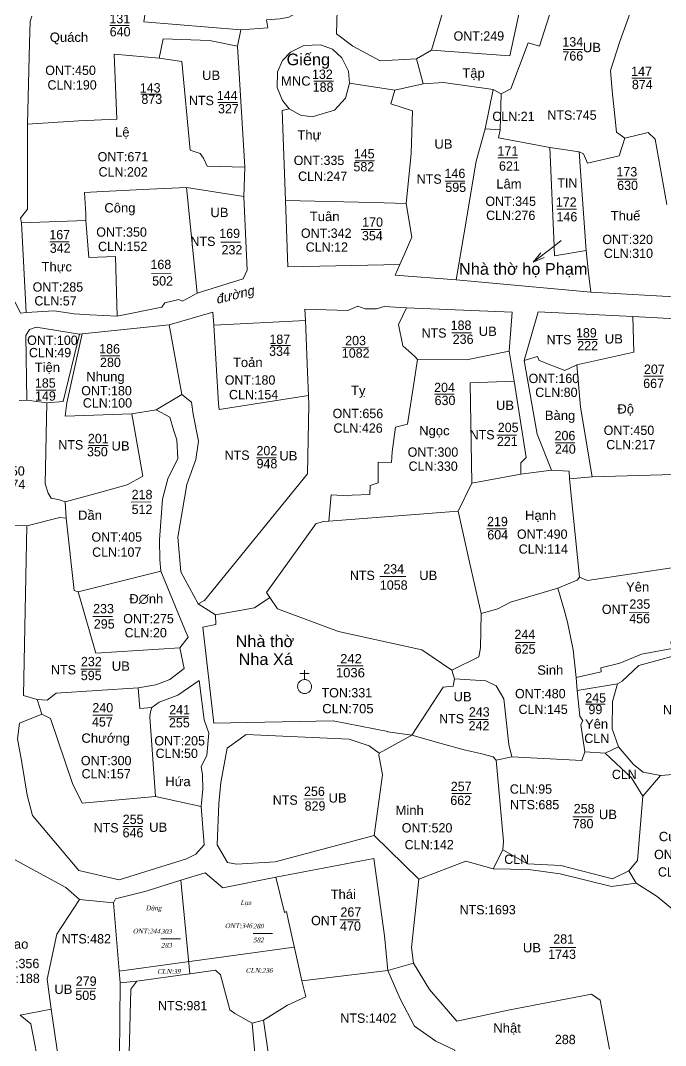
# Model space of a CAD drawing. Header units: metres. Extents: x 584732 to 606137, y 2257469 to 2286410.
# Drawn here: x 605566.5 to 605704.8, y 2285846.2 to 2286066.1 of the extents above; entities that cross this region are included whole.
import ezdxf
from ezdxf.enums import TextEntityAlignment as Align

# ---------------------------------------------------------------- set-up
doc = ezdxf.new("R2010")
doc.units = ezdxf.units.M
doc.header["$MEASUREMENT"] = 0
doc.linetypes.add('DGN Style 2', pattern=[79193.7024, 47516.22144, -31677.48096])
for name, color, linetype, lineweight in [('Level 10', 7, 'Continuous', 0), ('Level 11', 7, 'Continuous', 0), ('Level 12', 7, 'Continuous', 0), ('Level 13', 7, 'Continuous', 0), ('Level 15', 7, 'Continuous', 0), ('Level 27', 7, 'Continuous', 0), ('Level 5', 7, 'Continuous', 0), ('Level 53', 7, 'Continuous', 0), ('Level 54', 7, 'Continuous', 0), ('Level 63', 7, 'Continuous', 0), ('Level 7', 7, 'Continuous', 0), ('Level 8', 7, 'Continuous', 0)]:
    doc.layers.add(name, color=color, linetype=linetype, lineweight=lineweight)
doc.styles.add('Style-ENGINEERING I 0.26180', font='ENGINEERING.shx', dxfattribs={"oblique": 15})
doc.styles.add('Style-Vnarial', font='Vnarial.shx')
doc.styles.add('Style-Vnarial I 0.26180', font='Vnarial.shx', dxfattribs={"oblique": 15})
doc.styles.add('Style-vncour', font='vncour.shx')
doc.styles.add('Style-Vntime I 0.26180', font='Vntime.shx', dxfattribs={"oblique": 15})

msp = doc.modelspace()

# ---------------------------------------------------------------- linework, layer by layer
at = {"layer": 'Level 10', "color": 230, "linetype": 'Continuous', "lineweight": 0}
for p, q in [((605659.22, 2286075.2), (605654.65, 2286059.71)), ((605593.78, 2286071.04), (605592.94, 2286065.78)), ((605592.94, 2286065.78), (605613.78, 2286064.09)), ((605613.01, 2286060.57), (605613.78, 2286064.09)), ((605614.59, 2286034.62), (605613.01, 2286060.57)), ((605654.65, 2286059.71), (605651.45, 2286057.88)), ((605651.45, 2286057.88), (605652.86, 2286052.47)), ((605646.75, 2286051.15), (605637.07, 2286052.67)), ((605646.75, 2286051.15), (605652.86, 2286052.47)), ((605666.15, 2286042.85), (605667.87, 2286051.32)), ((605667.87, 2286051.32), (605669.61, 2286050.37)), ((605669.35, 2286042.66), (605666.15, 2286042.85)), ((605686.3, 2286037.91), (605679.99, 2286038.85)), ((605680.93, 2286017.69), (605679.99, 2286038.85)), ((605614.59, 2286034.62), (605614.42, 2286028.32)), ((605614.42, 2286028.32), (605602.08, 2286030.28)), ((605602.08, 2286030.28), (605604.41, 2286007.58)), ((605566.74, 2286022.67), (605580.49, 2286023.19)), ((605566.74, 2286022.67), (605567.7, 2286003.47)), ((605688.8, 2286007.85), (605659.96, 2286010.49)), ((605647.59, 2286000.85), (605649.25, 2286004.49)), ((605709.95, 2286001.95), (605697.8, 2286002.57)), ((605579.72, 2285998.88), (605598.39, 2286000.79)), ((605601.11, 2285985.86), (605598.39, 2286000.79)), ((605627.61, 2286001.71), (605607.93, 2286000.76)), ((605648.53, 2285996.31), (605647.59, 2286000.85)), ((605579.15, 2285998.81), (605579.72, 2285998.88)), ((605651.1, 2285994.01), (605648.53, 2285996.31)), ((605650.84, 2285988.26), (605651.63, 2285993.41)), ((605651.63, 2285993.41), (605651.1, 2285994.01)), ((605651.63, 2285993.41), (605662.12, 2285993.31)), ((605662.12, 2285993.31), (605671.27, 2285995.16)), ((605671.27, 2285995.16), (605672.41, 2285988.73)), ((605649.5, 2285979.54), (605650.84, 2285988.26)), ((605567.86, 2285984.69), (605566.2, 2285984.57)), ((605572.17, 2285984.11), (605567.86, 2285984.69)), ((605595.62, 2285982.55), (605601.11, 2285985.86)), ((605595.62, 2285982.55), (605590.39, 2285981.73)), ((605646.23, 2285973.61), (605646.93, 2285978.86)), ((605646.93, 2285978.86), (605649.5, 2285979.54)), ((605646.1, 2285971.31), (605646.23, 2285973.61)), ((605643.21, 2285966.9), (605643.22, 2285971.38)), ((605643.22, 2285971.38), (605646.1, 2285971.31)), ((605673.78, 2285968.77), (605680.38, 2285969.62)), ((605641.48, 2285966.36), (605643.21, 2285966.9)), ((605663.27, 2285966.84), (605660.37, 2285960.83)), ((605663.27, 2285966.84), (605673.78, 2285968.77)), ((605684.27, 2285967.77), (605689.07, 2285968.22)), ((605684.27, 2285967.77), (605686.37, 2285946.68)), ((605689.07, 2285968.22), (605709.14, 2285968.78)), ((605641.4, 2285964.43), (605641.48, 2285966.36)), ((605576.07, 2285962.84), (605576.28, 2285959.36)), ((605632.64, 2285958.69), (605633.16, 2285964.36)), ((605633.16, 2285964.36), (605636.87, 2285964.11)), ((605636.87, 2285964.11), (605637.62, 2285964.29)), ((605637.62, 2285964.29), (605641.4, 2285964.43)), ((605660.37, 2285960.83), (605632.64, 2285958.69)), ((605567.83, 2285957.7), (605564.51, 2285957.8)), ((605578.86, 2285943.52), (605596.61, 2285947.99)), ((605608.34, 2285938.59), (605604.57, 2285940.94)), ((605659.02, 2285926.75), (605659.58, 2285924.86)), ((605685.87, 2285922.41), (605685.66, 2285925.14)), ((605685.87, 2285922.41), (605694.52, 2285923.79)), ((605570.1, 2285920.44), (605571.07, 2285917.28)), ((605571.07, 2285917.28), (605566.26, 2285915.38)), ((605650.43, 2285912.84), (605643.4, 2285908.92)), ((605694.72, 2285910.29), (605691.89, 2285908.96)), ((605668.48, 2285907.43), (605671.9, 2285908.14)), ((605691.89, 2285908.96), (605687.51, 2285909.26)), ((605703.78, 2285904.13), (605699.98, 2285899.71)), ((605595.43, 2285899.67), (605605.26, 2285897.48)), ((605642.33, 2285891.26), (605651.92, 2285881.94)), ((605667.85, 2285884.17), (605669.96, 2285888.21)), ((605697, 2285883.73), (605698.57, 2285881.07)), ((605600.91, 2285881.69), (605602.78, 2285861.63)), ((605579.13, 2285877.59), (605586.44, 2285876.86)), ((605586.44, 2285876.86), (605587.9, 2285859.72)), ((605650.77, 2285863.87), (605645.31, 2285862.33)), ((605626.83, 2285860.1), (605645.31, 2285862.33)), ((605591.42, 2285860.07), (605587.9, 2285859.72)), ((605573.1, 2285854.01), (605566.42, 2285852.75)), ((605616.2, 2285851.06), (605618.59, 2285851.66)), ((605618.49, 2285824.47), (605616.2, 2285851.06))]:
    msp.add_line(p, q, dxfattribs=at)
at = {"layer": 'Level 10', "color": 230, "linetype": 'Continuous', "lineweight": 0, "flags": 128}
for points in [[(605651.93, 2286082.36), (605634.82, 2286083.35), (605634.24, 2286063.21), (605637.76, 2286060.58), (605643.67, 2286057.4), (605651.45, 2286057.88)], [(605669.61, 2286050.37), (605671.66, 2286051.43), (605675.41, 2286061.28), (605677.78, 2286060.58), (605682.03, 2286073.9), (605683.72, 2286074.11)], [(605613.78, 2286064.09), (605619.52, 2286064.48), (605619.23, 2286066.21), (605622.19, 2286066.41), (605624.02, 2286066.81), (605626.1, 2286067.94), (605627.84, 2286070.54)], [(605699.68, 2286071.09), (605698.17, 2286070.32), (605695.02, 2286061.61), (605693.06, 2286055.39), (605693.4, 2286050.97), (605694.04, 2286044.89), (605694.32, 2286042.16), (605696.14, 2286040.85)], [(605568, 2286043.84), (605568.45, 2286061.23), (605568.58, 2286065.88), (605568.95, 2286066.99)], [(605596.23, 2286058), (605597.1, 2286062.16), (605607.06, 2286061.8), (605613.01, 2286060.57)], [(605637.07, 2286052.67), (605636.83, 2286055.21), (605635.4, 2286058.06), (605633.42, 2286059.95), (605630.86, 2286060.88), (605627.28, 2286060.75), (605624.42, 2286059.28), (605622.66, 2286057.54), (605621.61, 2286055.08), (605621.54, 2286051.69), (605622.72, 2286048.95), (605624.15, 2286047.16)], [(605596.23, 2286058), (605586.57, 2286058.83), (605587.13, 2286044.89), (605578.97, 2286044.54), (605568, 2286043.84)], [(605614.59, 2286034.62), (605606.55, 2286034.86), (605605.73, 2286036.55), (605605.01, 2286037.59), (605602.9, 2286038.3), (605601.09, 2286057.29), (605596.23, 2286058)], [(605624.15, 2286047.16), (605626.57, 2286045.81), (605629.03, 2286045.4), (605633.83, 2286046.82), (605636.17, 2286049.45), (605637.07, 2286052.67)], [(605652.86, 2286052.47), (605657.25, 2286052.79), (605667.87, 2286051.32)], [(605649.23, 2286026.86), (605650.3, 2286037.52), (605650.59, 2286046.69), (605645.91, 2286048.23), (605646.75, 2286051.15)], [(605624.15, 2286047.16), (605622.63, 2286046.78), (605623.33, 2286027.49)], [(605568, 2286043.84), (605568.01, 2286025.61), (605566.5, 2286023.69), (605566.74, 2286022.67)], [(605666.15, 2286042.85), (605664.22, 2286035.95), (605661.57, 2286020.09), (605659.96, 2286010.49)], [(605679.99, 2286038.85), (605669, 2286040.93), (605669.35, 2286042.66)], [(605696.14, 2286040.85), (605701.1, 2286042.09), (605702.64, 2286040.67), (605705.13, 2286026.62)], [(605686.3, 2286037.91), (605687.28, 2286037.47), (605688.13, 2286035.48), (605694.87, 2286037.03), (605696.14, 2286040.85)], [(605687.83, 2286016.75), (605686.82, 2286030.7), (605686.3, 2286037.91)], [(605567.7, 2286003.47), (605566.52, 2286003.32), (605565.37, 2286005.68), (605558.94, 2286004.83), (605559.1, 2286006.12), (605553.15, 2286015.67), (605551.97, 2286016.57), (605552.09, 2286035.92)], [(605580.49, 2286023.19), (605580.47, 2286024.59), (605580.21, 2286029.18), (605584.17, 2286029.38), (605594.16, 2286029.89), (605602.08, 2286030.28)], [(605604.41, 2286007.58), (605614.28, 2286010.66), (605615.09, 2286012.51), (605614.42, 2286028.32)], [(605623.33, 2286027.49), (605623.86, 2286013.26), (605647.86, 2286013.77)], [(605649.23, 2286026.86), (605642.11, 2286027.04), (605623.33, 2286027.49)], [(605647.86, 2286013.77), (605648.75, 2286015.8), (605650.44, 2286019.6), (605649.23, 2286026.86)], [(605587.19, 2286002.68), (605586.84, 2286015.46), (605581.12, 2286015.24), (605580.49, 2286023.19)], [(605687.83, 2286016.75), (605681.02, 2286015.63), (605680.93, 2286017.69)], [(605688.8, 2286007.85), (605688.35, 2286011.93), (605687.83, 2286016.75)], [(605659.96, 2286010.49), (605646.85, 2286011.46), (605647.86, 2286013.77)], [(605688.8, 2286007.85), (605709.33, 2286006.65), (605711.17, 2286007.05), (605711.44, 2286009.5)], [(605587.19, 2286002.68), (605596.84, 2286004.62), (605597.43, 2286005.54), (605600.42, 2286006.27), (605601.25, 2286005.89), (605604.41, 2286007.58)], [(605627.61, 2286001.71), (605627.51, 2286004.18), (605636.68, 2286003.92), (605638.88, 2286004.79), (605640.44, 2286004.24), (605642.84, 2286004.24), (605644.46, 2286004.72), (605649.25, 2286004.49)], [(605649.25, 2286004.49), (605671.95, 2286003.56), (605671.27, 2285995.16)], [(605567.7, 2286003.47), (605573.74, 2286003.83), (605578.03, 2286003.15), (605581.38, 2286002.97), (605587.19, 2286002.68)], [(605598.39, 2286000.79), (605607.75, 2286003.55), (605607.93, 2286000.76)], [(605697.8, 2286002.57), (605677.5, 2286003.63), (605674.54, 2285993.14)], [(605697.8, 2286002.57), (605698.02, 2285994.97), (605685.81, 2285992.2)], [(605567.86, 2285984.69), (605567.64, 2285998.51), (605568.41, 2285999.8), (605569.88, 2286000.33), (605579.15, 2285998.81)], [(605607.93, 2286000.76), (605608.97, 2285983.86), (605609.08, 2285982.64), (605628.27, 2285985.65)], [(605628.27, 2285985.65), (605628.06, 2285990.69), (605627.61, 2286001.71)], [(605579.15, 2285998.81), (605575.66, 2285984.35), (605572.17, 2285984.11)], [(605579.72, 2285998.88), (605576.41, 2285984.09), (605576.09, 2285981.19), (605590.39, 2285981.73)], [(605685.81, 2285992.2), (605683.22, 2285991.04), (605677.77, 2285993.18), (605677.38, 2285993.99), (605674.54, 2285993.14)], [(605674.54, 2285993.14), (605677.28, 2285977.35), (605680.38, 2285969.62)], [(605689.07, 2285968.22), (605686.62, 2285983.13), (605685.81, 2285992.2)], [(605672.41, 2285988.73), (605662.93, 2285988.34), (605663.27, 2285966.84)], [(605673.78, 2285968.77), (605673.8, 2285971.21), (605674.97, 2285972.36), (605672.41, 2285988.73)], [(605604.57, 2285940.94), (605600.9, 2285947.82), (605600.21, 2285955.29), (605602.14, 2285966.54), (605604.12, 2285971.91), (605604.69, 2285975.84), (605603.5, 2285981.67), (605603.18, 2285984.26), (605601.11, 2285985.86)], [(605604.57, 2285940.94), (605605.99, 2285941.69), (605628.05, 2285968.88), (605628.35, 2285983.65), (605628.27, 2285985.65)], [(605572.17, 2285984.11), (605571.76, 2285966.71), (605572.42, 2285964.68), (605573.1, 2285963.65), (605574.85, 2285963.26), (605576.07, 2285962.84)], [(605596.61, 2285947.99), (605596.36, 2285950.38), (605596.32, 2285954.73), (605596.92, 2285963.44), (605598.08, 2285967.78), (605600.21, 2285972.16), (605600.03, 2285976.13), (605599.32, 2285978.3), (605598.55, 2285981.02), (605595.62, 2285982.55)], [(605576.07, 2285962.84), (605581.63, 2285964.36), (605589.36, 2285966.53), (605592.72, 2285968.37), (605590.39, 2285981.73)], [(605680.38, 2285969.62), (605684.17, 2285969.44), (605684.27, 2285967.77)], [(605660.37, 2285960.83), (605662.82, 2285949.88), (605665.28, 2285938.92)], [(605576.28, 2285959.36), (605574.91, 2285959.49), (605567.83, 2285957.7)], [(605576.28, 2285959.36), (605578, 2285943.85), (605578.86, 2285943.52)], [(605632.64, 2285958.69), (605631.38, 2285958.63), (605629.82, 2285958.1), (605619.25, 2285943.42), (605620, 2285942.32)], [(605567.83, 2285957.7), (605567.13, 2285921.33), (605570.1, 2285920.44)], [(605596.61, 2285947.99), (605601.74, 2285935.44), (605602.47, 2285933.83), (605600.66, 2285931.51)], [(605707.14, 2285948.85), (605688.1, 2285946), (605686.37, 2285946.68)], [(605686.37, 2285946.68), (605685.91, 2285946.06), (605681.73, 2285944.32)], [(605578.86, 2285943.52), (605582.62, 2285930.42), (605600.66, 2285931.51)], [(605681.73, 2285944.32), (605671.59, 2285941.35), (605668.87, 2285939.87), (605665.28, 2285938.92)], [(605685.66, 2285925.14), (605685.06, 2285931.14), (605683.82, 2285937.04), (605683.07, 2285939.66), (605681.73, 2285944.32)], [(605620, 2285942.32), (605616.67, 2285940.15), (605608.34, 2285938.59)], [(605620, 2285942.32), (605621.64, 2285939.91), (605634.73, 2285935.05), (605652.58, 2285931.14), (605659.02, 2285926.75)], [(605650.43, 2285912.84), (605645.29, 2285913.49), (605645.26, 2285913.59), (605633.53, 2285915.85), (605607.94, 2285915.39), (605605.6, 2285936), (605608.39, 2285936.53), (605608.34, 2285938.59)], [(605665.28, 2285938.92), (605665.18, 2285931.52), (605664.82, 2285929.64), (605659.02, 2285926.75)], [(605600.66, 2285931.51), (605601.61, 2285927.13), (605598.51, 2285924.71), (605595.55, 2285923.59), (605591.72, 2285922.98)], [(605685.66, 2285925.14), (605691, 2285926.36), (605690.94, 2285927.22), (605695.06, 2285928.25), (605699.69, 2285930.21), (605706.27, 2285931.41), (605706.01, 2285932.8), (605709.96, 2285933.12)], [(605694.52, 2285923.79), (605695.52, 2285924.36), (605699.1, 2285927.78), (605710.62, 2285930.92), (605723.64, 2285932.14)], [(605570.1, 2285920.44), (605572.2, 2285920.34), (605574.14, 2285921.79), (605591.72, 2285922.98)], [(605591.72, 2285922.98), (605592.09, 2285918.52), (605594.65, 2285918.72)], [(605594.65, 2285918.72), (605596.23, 2285919.9), (605600.25, 2285921.37), (605604.84, 2285924.5), (605605.86, 2285916.12), (605606.91, 2285913.26), (605606.48, 2285908.45), (605605.23, 2285906.05), (605605.56, 2285904.32), (605605.58, 2285901.2), (605605.26, 2285897.48)], [(605650.43, 2285912.84), (605657.17, 2285923.13), (605659.27, 2285923.3), (605659.58, 2285924.86)], [(605659.58, 2285924.86), (605666.31, 2285924.45), (605668.52, 2285923.39), (605670.15, 2285920.63), (605671.23, 2285910.81), (605671.9, 2285908.14)], [(605694.52, 2285923.79), (605693.46, 2285920), (605693.37, 2285914.16), (605694.72, 2285910.29)], [(605687.51, 2285909.26), (605686.64, 2285915.06), (605687.07, 2285915.91), (605686.45, 2285916.85), (605685.87, 2285922.41)], [(605594.65, 2285918.72), (605594.36, 2285917.82), (605594.25, 2285916.71), (605595.43, 2285899.67)], [(605595.43, 2285899.67), (605579.69, 2285898.24), (605577.66, 2285902.41), (605572.96, 2285916.36), (605571.07, 2285917.28)], [(605605.26, 2285897.48), (605605.86, 2285889.29), (605604.08, 2285887.25), (605602.11, 2285886.25), (605587.67, 2285881.75), (605578.98, 2285883.81), (605569.08, 2285895.6), (605567.94, 2285899.94), (605566.77, 2285906.92), (605565.85, 2285911.99), (605566.26, 2285915.38)], [(605643.4, 2285908.92), (605641.31, 2285910.55), (605636.99, 2285911.94), (605614.87, 2285912.97), (605610.79, 2285910.05), (605609.43, 2285902.65), (605609, 2285898.16), (605608.66, 2285889.3), (605610.92, 2285885.51), (605612.85, 2285885.12), (605621.12, 2285885.64), (605642.33, 2285891.26)], [(605668.48, 2285907.43), (605667.9, 2285908.17), (605665.16, 2285908.89), (605661.94, 2285909.61), (605656.73, 2285911.02), (605650.43, 2285912.84)], [(605694.72, 2285910.29), (605697.97, 2285906.52), (605700.03, 2285904.88), (605703.78, 2285904.13)], [(605642.33, 2285891.26), (605644.15, 2285904.29), (605643.34, 2285908.51), (605643.4, 2285908.92)], [(605669.96, 2285888.21), (605670.09, 2285890.08), (605668.48, 2285907.43)], [(605671.9, 2285908.14), (605686.92, 2285907.37), (605687.51, 2285909.26)], [(605703.78, 2285904.13), (605715.56, 2285905.07), (605715.78, 2285904.1), (605729.7, 2285906.88)], [(605699.98, 2285899.71), (605698.82, 2285885.92), (605697, 2285883.73)], [(605562.56, 2285887.58), (605576.25, 2285880.12), (605579.13, 2285877.59)], [(605645.31, 2285862.33), (605644.57, 2285869.78), (605642.26, 2285886.32), (605621.24, 2285882.37)], [(605651.92, 2285881.94), (605662.01, 2285885.77), (605667.85, 2285884.17)], [(605586.44, 2285876.86), (605586.86, 2285877.7), (605593.43, 2285879.34), (605600.91, 2285881.69), (605606.1, 2285883.31), (605609.91, 2285880.07), (605621.24, 2285882.37)], [(605698.57, 2285881.07), (605693.24, 2285880.33), (605682.23, 2285883.07), (605675.42, 2285884.01), (605667.85, 2285884.17)], [(605621.24, 2285882.37), (605623.1, 2285874.8), (605623.53, 2285874.97), (605623.92, 2285873.24), (605626.1, 2285863.36), (605626.83, 2285860.1)], [(605650.77, 2285863.87), (605650.32, 2285867.23), (605651.92, 2285881.94)], [(605698.57, 2285881.07), (605703.02, 2285878.22), (605708.06, 2285874.06), (605708.08, 2285869.11)], [(605573.1, 2285854.01), (605572.22, 2285860.46), (605574.27, 2285870.16), (605579.13, 2285877.59)], [(605692.81, 2285845.49), (605690.8, 2285855.94), (605688.96, 2285857.28), (605671.08, 2285853.81), (605660.05, 2285851.47), (605654.2, 2285858.23), (605650.77, 2285863.87)], [(605616.2, 2285851.06), (605612.49, 2285853.1), (605611.39, 2285853.89), (605609.41, 2285861.38), (605608.33, 2285862.39), (605602.78, 2285861.63), (605591.42, 2285860.07)], [(605658.8, 2285823.13), (605659.93, 2285828.61), (605659.67, 2285845.22), (605655.56, 2285847.2), (605650.98, 2285850.41), (605647.91, 2285856.27), (605645.31, 2285862.33)], [(605587, 2285840.14), (605587.75, 2285843.97), (605587.9, 2285859.72)], [(605618.59, 2285851.66), (605623.79, 2285854.89), (605627.69, 2285856.67), (605626.83, 2285860.1)], [(605574.56, 2285838.33), (605575.58, 2285840.55), (605574.61, 2285843.35), (605573.1, 2285854.01)]]:
    msp.add_lwpolyline(points, dxfattribs=at)
at = {"layer": 'Level 11', "color": 62, "linetype": 'Continuous', "lineweight": 13}
for p, q in [((605585.62, 2286065.01), (605589.82, 2286065.03)), ((605682.87, 2286059.88), (605687.07, 2286059.9)), ((605629.39, 2286053.04), (605633.59, 2286053.06)), ((605697.61, 2286053.72), (605701.81, 2286053.74)), ((605592.29, 2286050.3), (605596.49, 2286050.32)), ((605608.84, 2286048.5), (605613.04, 2286048.52)), ((605638.25, 2286035.99), (605642.45, 2286036.01)), ((605668.88, 2286036.64), (605673.08, 2286036.66)), ((605657.6, 2286031.63), (605661.8, 2286031.65)), ((605694.46, 2286032.06), (605698.66, 2286032.08)), ((605681.53, 2286025.59), (605685.73, 2286025.61)), ((605639.58, 2286021.25), (605643.78, 2286021.27)), ((605572.76, 2286018.59), (605576.96, 2286018.61)), ((605609.45, 2286018.53), (605613.65, 2286018.54)), ((605594.59, 2286011.85), (605598.79, 2286011.87)), ((605659.03, 2285999.07), (605663.23, 2285999.09)), ((605686.06, 2285997.68), (605690.26, 2285997.7)), ((605620.21, 2285996.35), (605624.41, 2285996.37)), ((605635.52, 2285995.98), (605641.12, 2285996.01)), ((605583.62, 2285994.15), (605587.82, 2285994.17)), ((605700.16, 2285989.77), (605704.36, 2285989.79)), ((605569.86, 2285986.81), (605574.06, 2285986.83)), ((605655.3, 2285985.93), (605659.5, 2285985.95)), ((605668.66, 2285977.15), (605672.86, 2285977.17)), ((605681.19, 2285975.51), (605685.39, 2285975.53)), ((605581.06, 2285974.93), (605585.26, 2285974.95)), ((605617.14, 2285972.29), (605621.34, 2285972.31)), ((605590.26, 2285962.81), (605594.46, 2285962.83)), ((605666.52, 2285957.05), (605670.72, 2285957.07)), ((605643.56, 2285946.81), (605649.16, 2285946.84)), ((605582.04, 2285938.28), (605586.24, 2285938.29)), ((605697.04, 2285939.15), (605701.24, 2285939.17)), ((605672.65, 2285932.65), (605676.85, 2285932.67)), ((605634.42, 2285927.69), (605640.02, 2285927.71)), ((605579.42, 2285926.94), (605583.62, 2285926.96)), ((605687.71, 2285919.42), (605691.91, 2285919.44)), ((605582.04, 2285917.08), (605586.24, 2285917.1)), ((605598.31, 2285916.71), (605602.51, 2285916.73)), ((605662.6, 2285916.14), (605666.8, 2285916.16)), ((605627.26, 2285899.1), (605631.46, 2285899.12)), ((605659, 2285900.31), (605663.2, 2285900.33)), ((605684.98, 2285895.26), (605689.18, 2285895.28)), ((605588.45, 2285893.22), (605592.65, 2285893.24)), ((605635.01, 2285873.21), (605639.21, 2285873.23)), ((605616.36, 2285870.25), (605620.56, 2285870.27)), ((605596.62, 2285869.11), (605600.82, 2285869.13)), ((605680.01, 2285867.24), (605685.61, 2285867.27)), ((605578.44, 2285858.43), (605582.64, 2285858.45))]:
    msp.add_line(p, q, dxfattribs=at)
at = {"layer": 'Level 12', "color": 120, "linetype": 'Continuous', "lineweight": 0}
msp.add_line((605669.61, 2286050.37), (605669.35, 2286042.66), dxfattribs=at)
at = {"layer": 'Level 12', "color": 120, "linetype": 'DGN Style 2', "lineweight": 0}
msp.add_line((605625.22, 2285867.34), (605587.69, 2285862.22), dxfattribs=at)
at = {"layer": 'Level 12', "color": 120, "linetype": 'Continuous', "lineweight": 0, "flags": 128}
for points in [[(605659.22, 2286075.2), (605674.62, 2286073.07), (605671.47, 2286058.49), (605654.65, 2286059.71)], [(605691.89, 2285908.96), (605697.51, 2285903.66), (605699.98, 2285899.71)], [(605669.96, 2285888.21), (605675.2, 2285885.2), (605682.35, 2285884.86), (605693.45, 2285882), (605697, 2285883.73)], [(605591.42, 2285860.07), (605590.17, 2285858.32), (605589.81, 2285844.53), (605590.45, 2285842.31), (605588.39, 2285840.05), (605593.31, 2285824.79), (605597.82, 2285821.56), (605601.04, 2285820.42), (605618.49, 2285824.47)], [(605566.42, 2285852.75), (605568.7, 2285850.91), (605570.75, 2285840.17), (605574.56, 2285838.33)], [(605633.85, 2285816.99), (605629.28, 2285818.2), (605624.59, 2285822.07), (605622.6, 2285824.05), (605618.59, 2285851.66)]]:
    msp.add_lwpolyline(points, dxfattribs=at)
at = {"layer": 'Level 5', "color": 250, "linetype": 'Continuous', "lineweight": 0}
for p, q in [((605676.47, 2286014.23), (605680.93, 2286017.69)), ((605680.93, 2286017.69), (605682.47, 2286018.89)), ((605676.47, 2286014.23), (605678.06, 2286016.26)), ((605678.82, 2286015.28), (605676.47, 2286014.23))]:
    msp.add_line(p, q, dxfattribs=at)
at = {"layer": 'Level 7', "color": 132, "linetype": 'Continuous', "lineweight": 13}
for p, q in [((605626.4, 2285926.03), (605627.4, 2285926.04)), ((605627.4, 2285926.04), (605627.4, 2285926.75)), ((605627.41, 2285924.75), (605627.4, 2285926.04)), ((605627.4, 2285926.04), (605628.4, 2285926.04))]:
    msp.add_line(p, q, dxfattribs=at)
at = {"layer": 'Level 7', "color": 132, "linetype": 'Continuous', "lineweight": 0, "flags": 128}
msp.add_lwpolyline([(605628.92, 2285923.23), (605628.91, 2285923.38), (605628.89, 2285923.54), (605628.85, 2285923.69), (605628.79, 2285923.83), (605628.72, 2285923.97), (605628.64, 2285924.1), (605628.54, 2285924.22), (605628.44, 2285924.33), (605628.32, 2285924.43), (605628.19, 2285924.52), (605628.05, 2285924.59), (605627.91, 2285924.65), (605627.76, 2285924.69), (605627.61, 2285924.72), (605627.45, 2285924.73), (605627.3, 2285924.72), (605627.14, 2285924.7), (605626.99, 2285924.67), (605626.85, 2285924.62), (605626.71, 2285924.55), (605626.58, 2285924.47), (605626.45, 2285924.37), (605626.34, 2285924.27), (605626.24, 2285924.15), (605626.15, 2285924.02), (605626.07, 2285923.89), (605626.01, 2285923.75), (605625.97, 2285923.6), (605625.94, 2285923.45), (605625.92, 2285923.29), (605625.92, 2285923.14), (605625.94, 2285922.98), (605625.97, 2285922.83), (605626.02, 2285922.69), (605626.09, 2285922.54), (605626.16, 2285922.41), (605626.25, 2285922.29), (605626.36, 2285922.17), (605626.47, 2285922.07), (605626.6, 2285921.97), (605626.73, 2285921.9), (605626.87, 2285921.83), (605627.02, 2285921.78), (605627.17, 2285921.75), (605627.32, 2285921.73), (605627.48, 2285921.73), (605627.63, 2285921.74), (605627.78, 2285921.77), (605627.93, 2285921.82), (605628.08, 2285921.88), (605628.21, 2285921.95), (605628.34, 2285922.04), (605628.46, 2285922.14), (605628.66, 2285922.38), (605628.74, 2285922.51), (605628.8, 2285922.65), (605628.86, 2285922.8), (605628.89, 2285922.95), (605628.91, 2285923.1), (605628.92, 2285923.23)], dxfattribs=at)

# ---------------------------------------------------------------- texts
at = {"layer": 'Level 11', "color": 62, "linetype": 'Continuous', "lineweight": 0}
for s, style, p in [('131', 'Style-vncour', (605585.56, 2286066.49)), ('134', 'Style-vncour', (605682.71, 2286061.5)), ('132', 'Style-vncour', (605629.01, 2286054.56)), ('147', 'Style-vncour', (605697.48, 2286055.19)), ('143', 'Style-vncour', (605592.08, 2286051.64)), ('144', 'Style-vncour', (605608.58, 2286050)), ('145', 'Style-vncour', (605637.97, 2286037.51)), ('171', 'Style-vncour', (605668.8, 2286038.1)), ('146', 'Style-vncour', (605657.44, 2286033.29)), ('173', 'Style-vncour', (605694.31, 2286033.64)), ('172', 'Style-vncour', (605681.32, 2286027.15)), ('170', 'Style-vncour', (605639.78, 2286022.85)), ('167', 'Style-vncour', (605572.67, 2286020.16)), ('169', 'Style-vncour', (605609.12, 2286020.43)), ('168', 'Style-vncour', (605594.36, 2286013.77)), ('188', 'Style-vncour', (605658.75, 2286000.73)), ('189', 'Style-vncour', (605685.63, 2285999.1)), ('187', 'Style-vncour', (605619.87, 2285997.71)), ('203', 'Style-vncour', (605636.13, 2285997.44)), ('186', 'Style-vncour', (605583.36, 2285995.67)), ('207', 'Style-vncour', (605700.21, 2285991.3)), ('185', 'Style-vncour', (605569.58, 2285988.34)), ('204', 'Style-vncour', (605655.2, 2285987.38)), ('205', 'Style-vncour', (605668.86, 2285978.8)), ('206', 'Style-vncour', (605681.04, 2285977.06)), ('201', 'Style-vncour', (605580.95, 2285976.43)), ('202', 'Style-vncour', (605617.1, 2285973.82)), ('218', 'Style-vncour', (605590.33, 2285964.42)), ('219', 'Style-vncour', (605666.56, 2285958.63)), ('234', 'Style-vncour', (605644.3, 2285948.47)), ('233', 'Style-vncour', (605582.07, 2285939.94)), ('235', 'Style-vncour', (605697.09, 2285940.92)), ('244', 'Style-vncour', (605672.44, 2285934.43)), ('232', 'Style-vncour', (605579.46, 2285928.59)), ('242', 'Style-Vnarial', (605635.05, 2285929.19)), ('245', 'Style-vncour', (605687.62, 2285920.81)), ('240', 'Style-vncour', (605581.91, 2285918.69)), ('241', 'Style-vncour', (605598.39, 2285918.26)), ('243', 'Style-vncour', (605662.66, 2285917.79)), ('256', 'Style-vncour', (605627.3, 2285900.76)), ('257', 'Style-vncour', (605658.78, 2285901.81)), ('258', 'Style-vncour', (605685.15, 2285897.05)), ('255', 'Style-vncour', (605588.42, 2285894.75)), ('267', 'Style-vncour', (605635.12, 2285874.88)), ('281', 'Style-vncour', (605680.76, 2285869.08)), ('279', 'Style-vncour', (605578.35, 2285860.05)), ('288', 'Style-vncour', (605681.11, 2285847.54))]:
    msp.add_text(s, height=2, dxfattribs=dict(at, style=style)).set_placement(p, align=Align.MIDDLE_LEFT)
at = {"layer": 'Level 11', "color": 62, "linetype": 'Continuous', "lineweight": 0, "style": 'Style-Vntime I 0.26180', "oblique": 15}
for s, p in [('280', (605616.34, 2285871.84)), ('303', (605596.6, 2285870.7))]:
    msp.add_text(s, height=1, dxfattribs=at).set_placement(p, align=Align.MIDDLE_LEFT)
at = {"layer": 'Level 13', "color": 204, "linetype": 'Continuous', "lineweight": 0}
for s, style, p in [('ONT:249', 'Style-vncour', (605664.8, 2286062.77)), ('ONT:450', 'Style-vncour', (605577.23, 2286055.41)), ('CLN:190', 'Style-vncour', (605577.56, 2286052.27)), ('CLN:21', 'Style-vncour', (605672.22, 2286045.53)), ('NTS:745', 'Style-vncour', (605684.78, 2286045.79)), ('ONT:671', 'Style-vncour', (605588.46, 2286036.86)), ('ONT:335', 'Style-vncour', (605630.52, 2286036.09)), ('CLN:202', 'Style-vncour', (605588.51, 2286033.62)), ('CLN:247', 'Style-vncour', (605631.31, 2286032.69)), ('ONT:345', 'Style-vncour', (605671.63, 2286027.32)), ('CLN:276', 'Style-vncour', (605671.64, 2286024.31)), ('ONT:350', 'Style-vncour', (605588.17, 2286020.71)), ('ONT:342', 'Style-vncour', (605632.06, 2286020.47)), ('ONT:320', 'Style-vncour', (605696.72, 2286019.13)), ('CLN:152', 'Style-vncour', (605588.41, 2286017.62)), ('CLN:12', 'Style-vncour', (605632.2, 2286017.5)), ('CLN:310', 'Style-vncour', (605696.88, 2286016.15)), ('ONT:285', 'Style-vncour', (605574.51, 2286008.93)), ('CLN:57', 'Style-vncour', (605574.01, 2286005.96)), ('ONT:100', 'Style-vncour', (605573.34, 2285997.51)), ('CLN:49', 'Style-vncour', (605572.83, 2285994.86)), ('ONT:180', 'Style-vncour', (605615.73, 2285988.98)), ('ONT:160', 'Style-vncour', (605680.89, 2285989.32)), ('ONT:180', 'Style-vncour', (605584.94, 2285986.68)), ('CLN:154', 'Style-vncour', (605616.49, 2285985.85)), ('CLN:80', 'Style-vncour', (605681.43, 2285986.34)), ('CLN:100', 'Style-vncour', (605585.14, 2285984.07)), ('ONT:656', 'Style-vncour', (605638.86, 2285981.8)), ('CLN:426', 'Style-vncour', (605638.9, 2285978.67)), ('ONT:300', 'Style-vncour', (605654.96, 2285973.52)), ('CLN:330', 'Style-vncour', (605655, 2285970.5)), ('ONT:450', 'Style-vncour', (605561.98, 2285969.47)), ('CLN:174', 'Style-vncour', (605562.25, 2285966.58)), ('ONT:405', 'Style-vncour', (605587.14, 2285955.31)), ('ONT:490', 'Style-vncour', (605678.39, 2285955.92)), ('CLN:114', 'Style-vncour', (605678.62, 2285952.73)), ('CLN:107', 'Style-vncour', (605587.14, 2285952.06)), ('ONT:275', 'Style-vncour', (605593.95, 2285937.8)), ('CLN:20', 'Style-vncour', (605593.34, 2285934.79)), ('TON:331', 'Style-vncour', (605636.49, 2285921.9)), ('CLN:705', 'Style-Vnarial', (605636.71, 2285918.5))]:
    msp.add_text(s, height=2, dxfattribs=dict(at, style=style)).set_placement(p, align=Align.MIDDLE_CENTER)
at = {"layer": 'Level 13', "color": 204, "linetype": 'Continuous', "lineweight": 0, "style": 'Style-vncour'}
for s, p in [('ONT:450', (605691.57, 2285978.2)), ('CLN:217', (605692.12, 2285975.12)), ('ONT:480', (605672.56, 2285921.72)), ('CLN:145', (605673.31, 2285918.35)), ('ONT:205', (605595.21, 2285911.6)), ('CLN:50', (605595.47, 2285908.91)), ('ONT:300', (605579.44, 2285907.35)), ('CLN:157', (605579.59, 2285904.53)), ('CLN:95', (605671.44, 2285901.25)), ('NTS:685', (605671.49, 2285897.9)), ('ONT:520', (605648.27, 2285892.93)), ('CLN:142', (605648.87, 2285889.33)), ('ONT:358', (605702.39, 2285887.22)), ('CLN:365', (605703.21, 2285883.47)), ('NTS:1693', (605660.67, 2285875.37)), ('NTS:482', (605575.34, 2285869.13)), ('ONT:356', (605559.68, 2285863.83)), ('CLN:188', (605560.07, 2285860.65)), ('NTS:981', (605596, 2285854.79)), ('NTS:1402', (605635.1, 2285852.11))]:
    msp.add_text(s, height=2, dxfattribs=at).set_placement(p, align=Align.MIDDLE_LEFT)
at = {"layer": 'Level 13', "color": 204, "linetype": 'Continuous', "lineweight": 0, "style": 'Style-Vntime I 0.26180', "oblique": 15}
for s, p in [('ONT:346', (605610.29, 2285871.92)), ('ONT:244', (605590.55, 2285870.78)), ('CLN:39', (605595.79, 2285862.14)), ('CLN:236', (605614.77, 2285862.34))]:
    msp.add_text(s, height=1, dxfattribs=at).set_placement(p, align=Align.MIDDLE_LEFT)
at = {"layer": 'Level 15', "color": 4, "linetype": 'Continuous', "lineweight": 0, "style": 'Style-Vnarial'}
for s, p in [('Qu¸ch', (605576.89, 2286062.5)), ('UB', (605689.05, 2286060.3)), ('UB', (605607.38, 2286054.34)), ('TËp', (605663.66, 2286054.8)), ('LÖ', (605588.32, 2286042.16)), ('Thù', (605628.43, 2286041.55)), ('UB', (605657.21, 2286039.61)), ('L©m', (605671.26, 2286031.05)), ('C«ng', (605587.81, 2286025.91)), ('UB', (605609.16, 2286024.91)), ('Tu©n', (605631.73, 2286024.06)), ('ThuÕ', (605696.26, 2286024.21)), ('Thùc', (605574.26, 2286013.27)), ('UB', (605666.71, 2285999.43)), ('UB', (605693.75, 2285997.81)), ('To¶n', (605615.24, 2285992.76)), ('TiÖn', (605572.25, 2285991.72)), ('Nhung', (605584.71, 2285989.71)), ('Tþ', (605638.93, 2285986.76)), ('UB', (605670.41, 2285983.57)), ('Bµng', (605682.22, 2285981.39)), ('§é', (605696.3, 2285982.79)), ('Ngäc', (605655.26, 2285978.12)), ('UB', (605587.95, 2285974.86)), ('UB', (605623.95, 2285972.72)), ('DÇn', (605581.4, 2285959.99)), ('H¹nh', (605678.05, 2285959.98)), ('UB', (605653.95, 2285947.08)), ('Yªn', (605698.85, 2285944.59)), ('§∅nh', (605593.47, 2285942.05)), ('UB', (605588.01, 2285927.61)), ('Sinh', (605680.12, 2285926.77)), ('UB', (605661.31, 2285921.06)), ('Yªn', (605690.05, 2285915.21)), ('Ch\xadíng', (605584.75, 2285912.17)), ('Høa', (605600.27, 2285902.87)), ('UB', (605634.5, 2285899.35)), ('Minh', (605649.96, 2285896.7)), ('UB', (605692.48, 2285895.8)), ('UB', (605596.02, 2285893.07)), ('C\xadêng', (605707.81, 2285891.07)), ('Th¸i', (605635.72, 2285878.7)), ('Giao', (605565.23, 2285868.01)), ('UB', (605676.18, 2285867.22)), ('UB', (605575.69, 2285858.31)), ('NhËt', (605670.85, 2285850))]:
    msp.add_text(s, height=2, dxfattribs=at).set_placement(p, align=Align.MIDDLE_CENTER)
at = {"layer": 'Level 15', "color": 4, "linetype": 'Continuous', "lineweight": 0, "style": 'Style-Vntime I 0.26180', "oblique": 15}
for s, p in [('Lôa', (605614.78, 2285876.86)), ('Dòng', (605595.02, 2285875.72))]:
    msp.add_text(s, height=1, dxfattribs=at).set_placement(p, align=Align.MIDDLE_CENTER)
at = {"layer": 'Level 27', "color": 1, "linetype": 'Continuous', "lineweight": 0, "style": 'Style-Vnarial I 0.26180', "oblique": 15}
msp.add_text('®\xadêng', height=2, rotation=14.0018, dxfattribs=at).set_placement((605608.34, 2286006.25), align=Align.MIDDLE_LEFT)
at = {"layer": 'Level 53', "color": 212, "linetype": 'Continuous', "lineweight": 0}
for s, style, p in [('MNC', 'Style-Vnarial', (605625.54, 2286053.11)), ('NTS', 'Style-vncour', (605605.29, 2286048.93)), ('NTS', 'Style-vncour', (605654.16, 2286032.07)), ('TIN', 'Style-vncour', (605683.79, 2286031.22)), ('NTS', 'Style-vncour', (605605.63, 2286018.72)), ('NTS', 'Style-vncour', (605655.19, 2285999.06)), ('NTS', 'Style-vncour', (605681.99, 2285997.64)), ('NTS', 'Style-vncour', (605665.5, 2285977.24)), ('NTS', 'Style-vncour', (605577.27, 2285975.08)), ('NTS', 'Style-vncour', (605612.94, 2285972.86)), ('NTS', 'Style-vncour', (605639.81, 2285947.08)), ('NTS', 'Style-vncour', (605575.71, 2285926.84)), ('NTS', 'Style-vncour', (605706.95, 2285918.26)), ('NTS', 'Style-vncour', (605658.96, 2285916.35)), ('CLN', 'Style-vncour', (605690.09, 2285912.13)), ('CLN', 'Style-vncour', (605696, 2285904.39)), ('NTS', 'Style-vncour', (605623.28, 2285898.88)), ('NTS', 'Style-vncour', (605584.87, 2285892.94)), ('CLN', 'Style-vncour', (605672.92, 2285886.19))]:
    msp.add_text(s, height=2, dxfattribs=dict(at, style=style)).set_placement(p, align=Align.MIDDLE_CENTER)
at = {"layer": 'Level 53', "color": 212, "linetype": 'Continuous', "lineweight": 0, "style": 'Style-vncour'}
for p in [(605691.18, 2285939.81), (605628.82, 2285873.05)]:
    msp.add_text('ONT', height=2, dxfattribs=at).set_placement(p, align=Align.MIDDLE_LEFT)
at = {"layer": 'Level 54', "color": 32, "linetype": 'Continuous', "lineweight": 0}
for s, style, p in [('640', 'Style-vncour', (605585.63, 2286063.68)), ('766', 'Style-vncour', (605682.72, 2286058.49)), ('188', 'Style-vncour', (605629.16, 2286051.8)), ('874', 'Style-vncour', (605697.63, 2286052.36)), ('873', 'Style-vncour', (605592.42, 2286049.2)), ('327', 'Style-vncour', (605608.85, 2286047.17)), ('582', 'Style-vncour', (605637.9, 2286034.72)), ('621', 'Style-vncour', (605669.12, 2286034.88)), ('595', 'Style-vncour', (605657.61, 2286030.3)), ('630', 'Style-vncour', (605694.47, 2286030.73)), ('146', 'Style-vncour', (605681.46, 2286023.99)), ('354', 'Style-vncour', (605639.73, 2286019.93)), ('342', 'Style-vncour', (605572.77, 2286017.26)), ('232', 'Style-vncour', (605609.61, 2286016.92)), ('502', 'Style-vncour', (605594.74, 2286010.24)), ('236', 'Style-vncour', (605659.2, 2285997.73)), ('334', 'Style-vncour', (605619.81, 2285995.16)), ('1082', 'Style-vncour', (605635.41, 2285994.76)), ('222', 'Style-vncour', (605685.91, 2285996.35)), ('280', 'Style-vncour', (605583.55, 2285992.77)), ('667', 'Style-vncour', (605700.05, 2285988.26)), ('149', 'Style-vncour', (605569.6, 2285985.54)), ('630', 'Style-vncour', (605655.31, 2285984.6)), ('221', 'Style-vncour', (605668.67, 2285975.83)), ('350', 'Style-vncour', (605580.75, 2285973.62)), ('240', 'Style-vncour', (605681.12, 2285974.17)), ('948', 'Style-vncour', (605617.12, 2285971.03)), ('512', 'Style-vncour', (605590.33, 2285961.24)), ('604', 'Style-vncour', (605666.61, 2285955.78)), ('1058', 'Style-vncour', (605643.57, 2285945)), ('456', 'Style-vncour', (605697.06, 2285937.82)), ('295', 'Style-vncour', (605582.22, 2285936.66)), ('625', 'Style-vncour', (605672.5, 2285931.27)), ('1036', 'Style-Vnarial', (605634.14, 2285926.2)), ('595', 'Style-vncour', (605579.43, 2285925.61)), ('99', 'Style-vncour', (605688.31, 2285918.31)), ('457', 'Style-vncour', (605581.82, 2285915.66)), ('255', 'Style-vncour', (605598.33, 2285915.47)), ('242', 'Style-vncour', (605662.61, 2285914.81)), ('829', 'Style-vncour', (605627.43, 2285897.62)), ('662', 'Style-vncour', (605658.68, 2285898.82)), ('780', 'Style-vncour', (605684.92, 2285893.82)), ('646', 'Style-vncour', (605588.39, 2285891.88)), ('470', 'Style-vncour', (605635.04, 2285871.87)), ('1743', 'Style-vncour', (605679.68, 2285865.81)), ('505', 'Style-vncour', (605578.25, 2285857.01))]:
    msp.add_text(s, height=2, dxfattribs=dict(at, style=style)).set_placement(p, align=Align.MIDDLE_LEFT)
at = {"layer": 'Level 54', "color": 32, "linetype": 'Continuous', "lineweight": 0, "style": 'Style-Vntime I 0.26180', "oblique": 15}
for s, p in [('283', (605596.62, 2285867.74)), ('582', (605616.36, 2285868.88))]:
    msp.add_text(s, height=1, dxfattribs=at).set_placement(p, align=Align.MIDDLE_LEFT)
at = {"layer": 'Level 63', "color": 7, "linetype": 'Continuous', "lineweight": 13, "style": 'Style-ENGINEERING I 0.26180', "oblique": 15}
for p in [(605585.62, 2286065.01), (605589.82, 2286065.03), (605682.87, 2286059.88), (605687.07, 2286059.9), (605629.39, 2286053.04), (605633.59, 2286053.06), (605697.61, 2286053.72), (605701.81, 2286053.74), (605592.29, 2286050.3), (605596.49, 2286050.32), (605608.84, 2286048.5), (605613.04, 2286048.52), (605638.25, 2286035.99), (605642.45, 2286036.01), (605668.88, 2286036.64), (605673.08, 2286036.66), (605657.6, 2286031.63), (605661.8, 2286031.65), (605694.46, 2286032.06), (605698.66, 2286032.08), (605681.53, 2286025.59), (605685.73, 2286025.61), (605639.58, 2286021.25), (605643.78, 2286021.27), (605572.76, 2286018.59), (605576.96, 2286018.61), (605609.45, 2286018.53), (605613.65, 2286018.54), (605682.47, 2286018.89), (605678.06, 2286016.26), (605678.82, 2286015.28), (605594.59, 2286011.85), (605598.79, 2286011.87), (605659.03, 2285999.07), (605663.23, 2285999.09), (605686.06, 2285997.68), (605690.26, 2285997.7), (605620.21, 2285996.35), (605624.41, 2285996.37), (605635.52, 2285995.98), (605641.12, 2285996.01), (605583.62, 2285994.15), (605587.82, 2285994.17), (605700.16, 2285989.77), (605704.36, 2285989.79), (605569.86, 2285986.81), (605574.06, 2285986.83), (605655.3, 2285985.93), (605659.5, 2285985.95), (605668.66, 2285977.15), (605672.86, 2285977.17), (605681.19, 2285975.51), (605685.39, 2285975.53), (605581.06, 2285974.93), (605585.26, 2285974.95), (605617.14, 2285972.29), (605621.34, 2285972.31), (605590.26, 2285962.81), (605594.46, 2285962.83), (605666.52, 2285957.05), (605670.72, 2285957.07), (605643.56, 2285946.81), (605649.16, 2285946.84), (605582.04, 2285938.28), (605586.24, 2285938.29), (605697.04, 2285939.15), (605701.24, 2285939.17), (605672.65, 2285932.65), (605676.85, 2285932.67), (605634.42, 2285927.69), (605640.02, 2285927.71), (605579.42, 2285926.94), (605583.62, 2285926.96), (605626.4, 2285926.03), (605627.4, 2285926.75), (605628.4, 2285926.04), (605627.41, 2285924.75), (605687.71, 2285919.42), (605691.91, 2285919.44), (605582.04, 2285917.08), (605586.24, 2285917.1), (605598.31, 2285916.71), (605602.51, 2285916.73), (605662.6, 2285916.14), (605666.8, 2285916.16), (605627.26, 2285899.1), (605631.46, 2285899.12), (605659, 2285900.31), (605663.2, 2285900.33), (605684.98, 2285895.26), (605689.18, 2285895.28), (605588.45, 2285893.22), (605592.65, 2285893.24), (605635.01, 2285873.21), (605639.21, 2285873.23), (605680.01, 2285867.24), (605685.61, 2285867.27), (605578.44, 2285858.43), (605582.64, 2285858.45)]:
    msp.add_text('D', height=0.000000001, dxfattribs=at).set_placement(p, align=Align.MIDDLE_CENTER)
at = {"layer": 'Level 8', "color": 250, "linetype": 'Continuous', "lineweight": 0, "style": 'Style-Vnarial'}
for s, p in [('GiÕng', (605628.23, 2286057.74)), ('Nhµ thê hä Ph¹m', (605674.32, 2286012.8)), ('Nhµ thê ', (605619.4, 2285932.95)), (' Nha X¸', (605618.61, 2285929.1))]:
    msp.add_text(s, height=2.5, dxfattribs=at).set_placement(p, align=Align.MIDDLE_CENTER)

doc.saveas('drawing.dxf')
